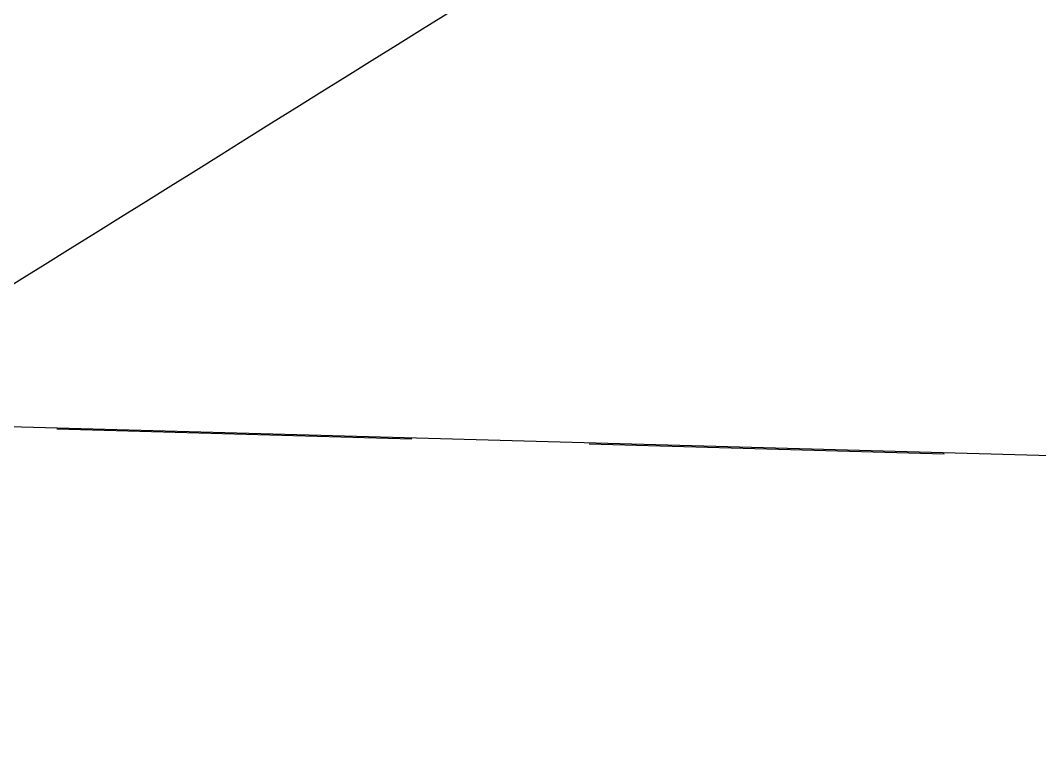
# Model space of a CAD drawing. Extents: x 383425 to 391668, y 6055101 to 6059545.
# Drawn here: x 384756.54 to 384792.42, y 6058469.6 to 6058495.59 of the extents above; entities that cross this region are included whole.
import ezdxf

# ---------------------------------------------------------------- set-up
doc = ezdxf.new("R2010")
doc.units = 0
doc.header["$LTSCALE"] = 5
doc.linetypes.add('foc-ACCESSROAD', pattern=[3.75, 2.5, -1.25])
doc.layers.add('AS-STRUCTURE-T', color=7, linetype='Continuous', true_color=0x454545)
doc.layers.add('C-RW', color=13, linetype='Continuous')
doc.layers.add('C-WS', color=13, linetype='foc-ACCESSROAD')
doc.styles.add('80CG', font='ARIALN.TTF', dxfattribs={"height": 10})
doc.dimstyles.new('Compass 5 000', dxfattribs={"dimscale": 5, "dimtxt": 9, "dimasz": 2, "dimexe": 0.2, "dimexo": 0.0625, "dimgap": 0.5, "dimtad": 0, "dimtih": 1, "dimtoh": 1, "dimzin": 0, "dimdsep": 46, "dimtxsty": '80CG', "dimcen": 0.1, "dimse1": 1, "dimse2": 1, "dimclrd": 256, "dimclrt": 256, "dimaunit": 1, "dimadec": 4, "dimazin": 0, "dimtfac": 0.06, "dimtofl": 0, "dimtmove": 0, "dimatfit": 1, "dimfxl": 0.2, "dimtolj": 1, "dimtzin": 0, "dimlwd": -1, "dimarcsym": 0})

msp = doc.modelspace()

# ---------------------------------------------------------------- linework, layer by layer
at = {"layer": 'C-RW', "flags": 128}
msp.add_lwpolyline([(383442.63, 6058514.622), (383448.389, 6058514.496), (383453.385, 6058514.387), (383468.381, 6058514.058), (383469.731, 6058514.029), (383489.722, 6058513.59), (383512.827, 6058513.084), (383535.891, 6058512.579), (383542.984, 6058512.417), (383576.394, 6058511.649), (383944.776, 6058503.195), (384331.172, 6058493.218), (385022.629, 6058473.822), (385297.661, 6058465.272)], dxfattribs=at)
at = {"layer": 'C-WS', "flags": 128}
msp.add_lwpolyline([(384910.124, 6058603.202), (384906.591, 6058477.077), (384876.98, 6058477.847), (384753.25, 6058481.325), (384692.127, 6058483.093), (384692.686, 6058503.027), (384693.247, 6058523.011), (384695.657, 6058608.795), (384695.774, 6058612.941), (384910.229, 6058606.938), (384910.229, 6058606.938), (384910.124, 6058603.202)], close=True, dxfattribs=at)

# ---------------------------------------------------------------- leaders
at = {"layer": 'AS-STRUCTURE-T', "path_type": 1}
msp.add_leader([(384735.256, 6058473.209), (384791.959, 6058508.541)], dimstyle='Compass 5 000', override={"dimasz": 1, "dimgap": 0.5, "dimtad": 0, "dimldrblk": 'DotBlank'}, dxfattribs=at)

doc.saveas('drawing.dxf')
